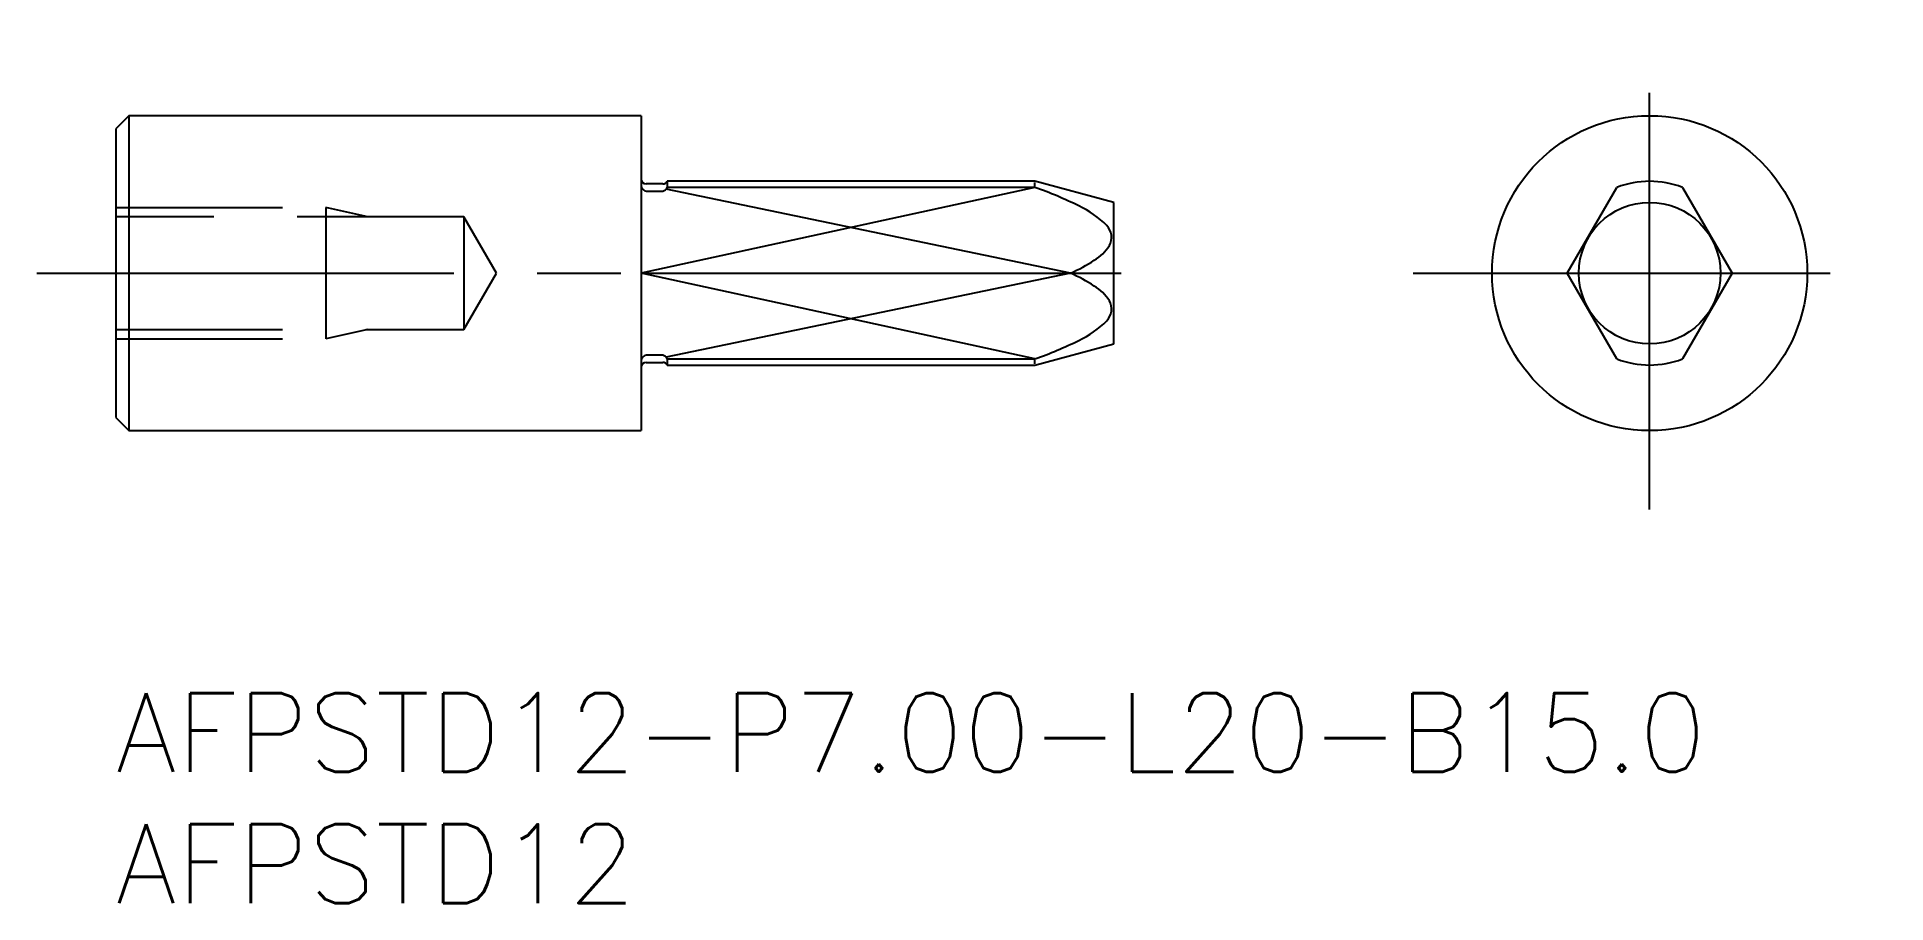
# Model space of a CAD drawing. Extents: x -3 to 67.4, y -8 to 25.
import ezdxf

# ---------------------------------------------------------------- set-up
doc = ezdxf.new("R2010")
doc.units = 0
doc.header["$LTSCALE"] = 0.5
doc.linetypes.add('CENTER', pattern=[50.8, 31.75, -6.35, 6.35, -6.35])
doc.linetypes.add('DASHED', pattern=[19.05, 12.7, -6.35])
for name, color, linetype in [('MSM_CENTER', 1, 'CENTER'), ('MSM_CONTINUOUS', 7, 'CONTINUOUS'), ('MSM_DASHED', 4, 'DASHED'), ('MSM_NARROW', 5, 'CONTINUOUS'), ('MSM_PART_NUMBER', 7, 'CONTINUOUS')]:
    doc.layers.add(name, color=color, linetype=linetype)
doc.styles.get("Standard").update_dxf_attribs({"font": 'txt.shx', "height": 1, "bigfont": 'bigfont.shx'})

# ---------------------------------------------------------------- blocks, each defined once
blk = doc.blocks.new('*U17')
at = {"layer": 'MSM_PART_NUMBER'}
blk.add_text('AFPSTD12-P7.00-L20-B15.0', height=3, dxfattribs=at).set_placement((0, -3))
blk = doc.blocks.new('*U18')
at = {"layer": 'MSM_PART_NUMBER'}
blk.add_text('AFPSTD12', height=3, dxfattribs=at).set_placement((0, -8))

msp = doc.modelspace()

# ---------------------------------------------------------------- linework, layer by layer
at = {"layer": 'MSM_CENTER'}
for p, q in [((58.403, 7), (58.403, 25)), ((-3, 16), (41, 16)), ((49.403, 16), (67.403, 16))]:
    msp.add_line(p, q, dxfattribs=at)
at = {"layer": 'MSM_CONTINUOUS'}
for p, q in [((0.5, 22), (0, 21.5)), ((20, 22), (0.5, 22)), ((0.5, 22), (0.5, 10)), ((20, 22), (20, 10)), ((0, 21.5), (0, 10.5)), ((20.827, 19.4), (20.2, 19.4)), ((20.2, 19.129), (20.827, 19.129)), ((35, 19.5), (21, 19.5)), ((21, 19.5), (21, 19.269)), ((35, 19.269), (21, 19.269)), ((38, 18.696), (35, 19.5)), ((55.266, 16), (57.153, 19.269)), ((59.653, 19.269), (61.541, 16)), ((38, 13.304), (38, 18.696)), ((20, 16), (36.353, 16)), ((57.153, 12.731), (55.266, 16)), ((61.541, 16), (59.653, 12.731)), ((20.827, 12.871), (20.2, 12.871)), ((21, 12.731), (21, 12.5)), ((21, 12.731), (35, 12.731)), ((35, 12.5), (38, 13.304)), ((20.2, 12.6), (20.827, 12.6)), ((21, 12.5), (35, 12.5)), ((0, 10.5), (0.5, 10)), ((0.5, 10), (20, 10))]:
    msp.add_line(p, q, dxfattribs=at)
for radius in [6, 2.696]:
    msp.add_circle((58.403, 16), radius, dxfattribs=at)
for centre, radius, start, end in [((20.2, 19.6), 0.2, 180, 270), ((20.347, 19.403), 0.347, 179.91709, 207.19906), ((20.215, 19.32), 0.192, 203.12781, 265.55051), ((20.827, 19.6), 0.2, 270, 330), ((20.795, 19.345), 0.218, 278.35262, 339.78401), ((29.348, 3.6), 16.658, 63.94549, 70.16553), ((58.403, 16), 3.5, 69.07517, 110.92483), ((35.108, 15.218), 3.691, 44.66537, 65.05701), ((37.275, 17.364), 0.641, 330.85549, 44.40289), ((36.301, 18.059), 1.835, 301.46898, 326.728), ((33.478, 22.351), 6.972, 294.35875, 302.84433), ((33.478, 9.649), 6.972, 57.15567, 65.64125), ((36.301, 13.941), 1.835, 33.272, 58.53102), ((37.275, 14.636), 0.641, 315.59711, 29.14451), ((35.108, 16.782), 3.691, 294.94299, 315.33463), ((29.348, 28.4), 16.658, 289.83447, 296.05451), ((20.347, 12.597), 0.347, 152.80094, 180.08291), ((20.215, 12.68), 0.192, 94.44949, 156.87219), ((20.795, 12.655), 0.218, 20.21599, 81.64738), ((58.403, 16), 3.5, 249.07517, 290.92483), ((20.2, 12.4), 0.2, 90, 180), ((20.827, 12.4), 0.2, 30, 90)]:
    msp.add_arc(centre, radius, start, end, dxfattribs=at)
at = {"layer": 'MSM_DASHED'}
for p, q in [((0, 18.5), (8, 18.5)), ((8, 18.5), (8, 13.5)), ((9.6, 18.15), (8, 18.5)), ((13.259, 18.15), (0, 18.15)), ((14.5, 16), (13.259, 18.15)), ((13.259, 18.15), (13.259, 13.85)), ((13.259, 13.85), (14.5, 16)), ((0, 13.85), (13.259, 13.85)), ((0, 13.5), (8, 13.5)), ((9.6, 13.85), (8, 13.5))]:
    msp.add_line(p, q, dxfattribs=at)
at = {"layer": 'MSM_NARROW'}
for p, q in [((35, 19.269), (20, 16)), ((36.353, 16), (20.962, 19.204)), ((35, 19.319), (35, 19.45)), ((35, 12.731), (20, 16)), ((36.353, 16), (20.962, 12.796)), ((35, 12.55), (35, 12.681))]:
    msp.add_line(p, q, dxfattribs=at)

# ---------------------------------------------------------------- block references
at = {"layer": 'MSM_CONTINUOUS'}
for name in ['*U17', '*U18']:
    msp.add_blockref(name, (0, 0), dxfattribs=at)

doc.saveas('drawing.dxf')
